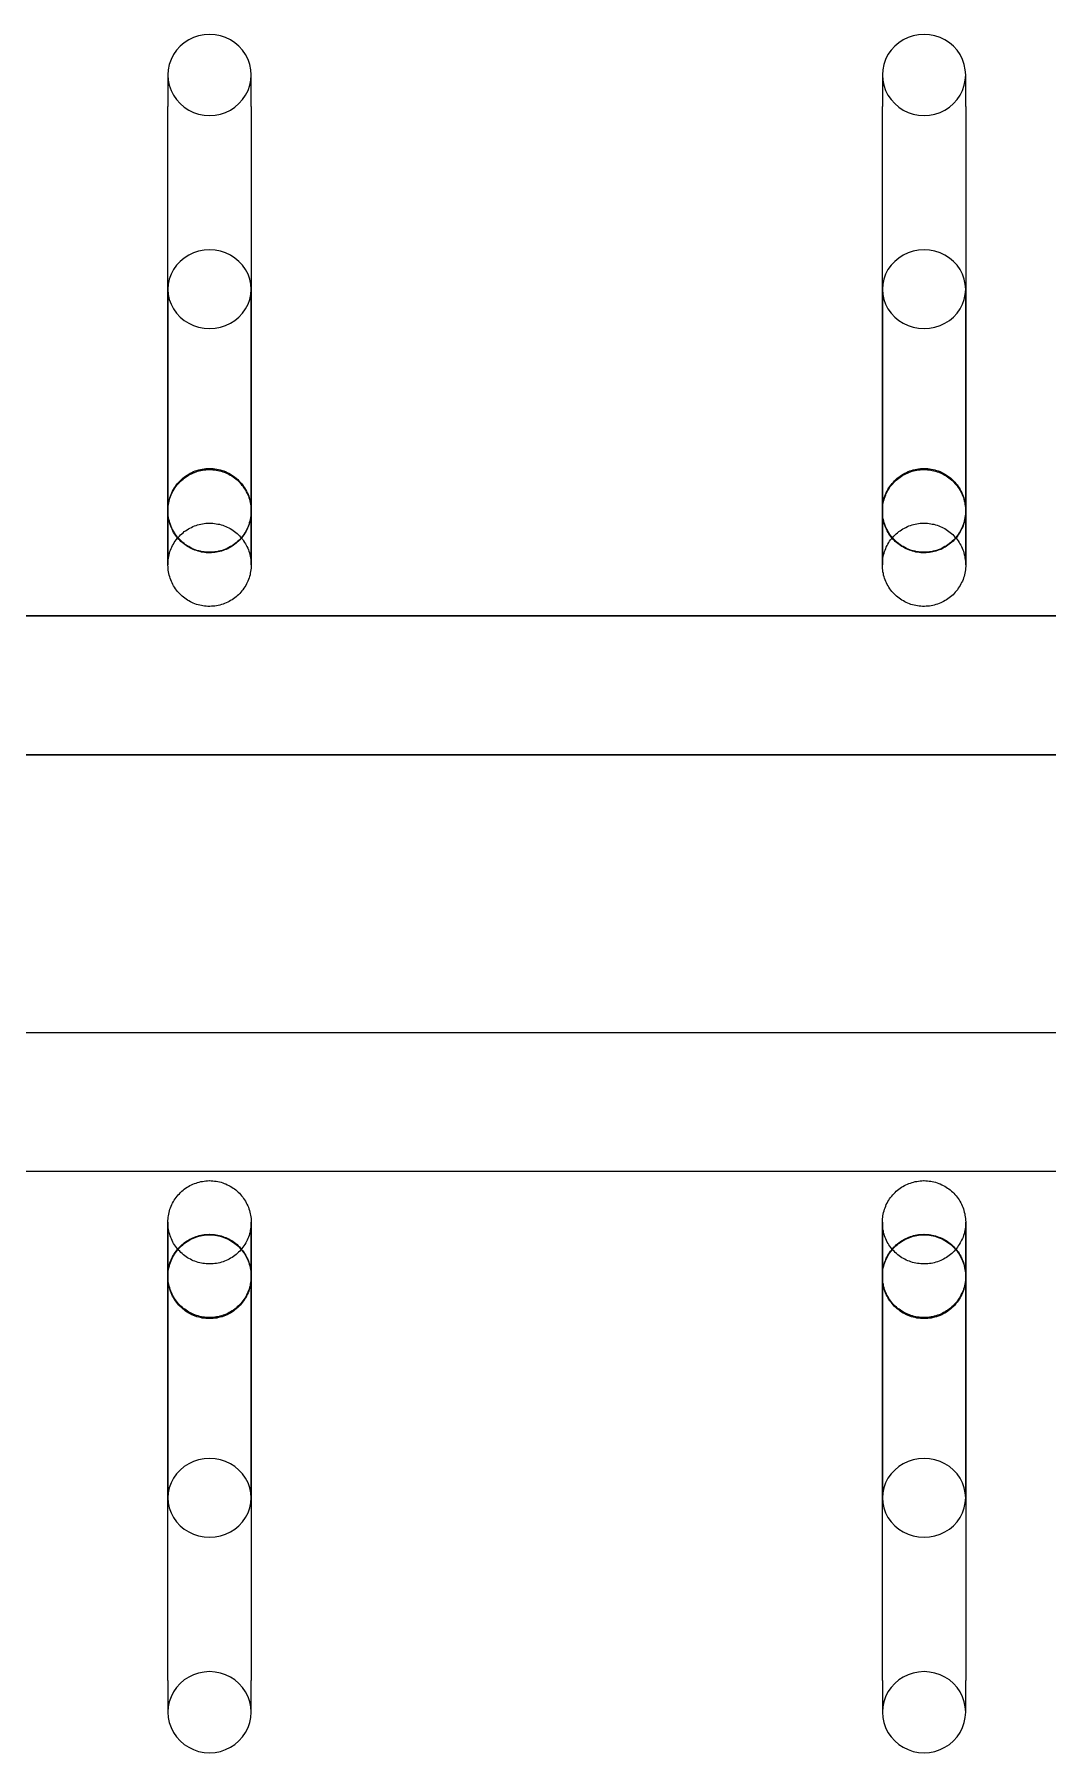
# Model space of a CAD drawing. Header units: millimetres. Extents: x -32954 to 151739, y -65671 to 56243.
# Drawn here: x -8199.8 to -8126.8, y -451.1 to -327.3 of the extents above; entities that cross this region are included whole.
import ezdxf

# ---------------------------------------------------------------- set-up
doc = ezdxf.new("R2010")
doc.units = ezdxf.units.MM
doc.layers.add('M-EQPM', color=7, linetype='Continuous', lineweight=9)

# ---------------------------------------------------------------- blocks, each defined once
blk = doc.blocks.new('М90_Вешалка гардеробная - М90_2_Вешалка гардеробная 38 крючков-8001155-О_ТХ_01')
at = {"layer": 'M-EQPM'}
for p, q in [((334.16, 59.49), (334.16, 57.21)), ((340.16, 57.21), (340.16, 59.49)), ((385.65, 59.49), (385.65, 57.21)), ((391.65, 57.21), (391.65, 59.49)), ((980, 20.52), (-980, 20.52)), ((-980, 20.52), (980, 20.52)), ((980, 20.52), (-980, 20.52)), ((-980, 20.52), (980, 20.52)), ((980, 10.52), (-980, 10.52)), ((-980, 10.52), (980, 10.52)), ((-980, -9.48), (980, -9.48)), ((-980, -9.48), (980, -9.48)), ((-980, -19.48), (980, -19.48)), ((-980, -19.48), (980, -19.48)), ((-980, -19.48), (980, -19.48)), ((-980, -19.48), (980, -19.48)), ((334.16, -56.17), (334.16, -58.45)), ((340.16, -58.45), (340.16, -56.17)), ((385.65, -56.17), (385.65, -58.45)), ((391.65, -58.45), (391.65, -56.17))]:
    blk.add_line(p, q, dxfattribs=at)
at = {"layer": 'M-EQPM', "flags": 128}
for points in [[(334.16, 28.06), (334.16, 28.08), (334.16, 28.11), (334.16, 28.17), (334.16, 28.25), (334.16, 28.36), (334.16, 28.49), (334.16, 28.64), (334.16, 28.81), (334.16, 29.01), (334.16, 29.23), (334.16, 29.47), (334.16, 29.73), (334.16, 30.02), (334.16, 30.32), (334.16, 30.64), (334.16, 30.99), (334.16, 31.35), (334.16, 31.73), (334.16, 32.13), (334.16, 32.54), (334.16, 32.97), (334.16, 33.42), (334.16, 33.88), (334.16, 34.36), (334.16, 34.85), (334.16, 35.35), (334.16, 35.87), (334.16, 36.4), (334.16, 36.93), (334.16, 37.48), (334.16, 38.03), (334.16, 38.6), (334.16, 39.17), (334.16, 39.74), (334.16, 40.32), (334.16, 40.9), (334.16, 41.49), (334.16, 42.08), (334.16, 42.67), (334.16, 43.26), (334.16, 43.85), (334.16, 44.44), (334.16, 45.02), (334.16, 45.61), (334.16, 46.18), (334.16, 46.76), (334.16, 47.32), (334.16, 47.88), (334.16, 48.43), (334.16, 48.97), (334.16, 49.51), (334.16, 50.03), (334.16, 50.54), (334.16, 51.04), (334.16, 51.52), (334.16, 51.99), (334.16, 52.45), (334.16, 52.89), (334.16, 53.31), (334.16, 53.72), (334.16, 54.11), (334.16, 54.48), (334.16, 54.83), (334.16, 55.17), (334.16, 55.48), (334.16, 55.78), (334.16, 56.05), (334.16, 56.3), (334.16, 56.53), (334.16, 56.74), (334.16, 56.93), (334.16, 57.09), (334.16, 57.21)], [(340.16, 57.21), (340.16, 57.06), (340.16, 56.89), (340.16, 56.7), (340.16, 56.49), (340.16, 56.25), (340.16, 56), (340.16, 55.72), (340.16, 55.42), (340.16, 55.1), (340.16, 54.76), (340.16, 54.41), (340.16, 54.03), (340.16, 53.64), (340.16, 53.23), (340.16, 52.8), (340.16, 52.36), (340.16, 51.9), (340.16, 51.42), (340.16, 50.94), (340.16, 50.44), (340.16, 49.92), (340.16, 49.4), (340.16, 48.87), (340.16, 48.32), (340.16, 47.77), (340.16, 47.21), (340.16, 46.64), (340.16, 46.07), (340.16, 45.49), (340.16, 44.91), (340.16, 44.32), (340.16, 43.73), (340.16, 43.14), (340.16, 42.55), (340.16, 41.96), (340.16, 41.37), (340.16, 40.79), (340.16, 40.2), (340.16, 39.62), (340.16, 39.05), (340.16, 38.48), (340.16, 37.92), (340.16, 37.37), (340.16, 36.82), (340.16, 36.29), (340.16, 35.76), (340.16, 35.25), (340.16, 34.75), (340.16, 34.26), (340.16, 33.79), (340.16, 33.33), (340.16, 32.89), (340.16, 32.46), (340.16, 32.04), (340.16, 31.65), (340.16, 31.27), (340.16, 30.91), (340.16, 30.58), (340.16, 30.26), (340.16, 29.96), (340.16, 29.68), (340.16, 29.42), (340.16, 29.18), (340.16, 28.97), (340.16, 28.78), (340.16, 28.61), (340.16, 28.46), (340.16, 28.33), (340.16, 28.23), (340.16, 28.16), (340.16, 28.1), (340.16, 28.07), (340.16, 28.06)], [(385.65, 28.06), (385.65, 28.08), (385.65, 28.11), (385.65, 28.17), (385.65, 28.25), (385.65, 28.36), (385.65, 28.49), (385.65, 28.64), (385.65, 28.81), (385.65, 29.01), (385.65, 29.23), (385.65, 29.47), (385.65, 29.73), (385.65, 30.02), (385.65, 30.32), (385.65, 30.64), (385.65, 30.99), (385.65, 31.35), (385.65, 31.73), (385.65, 32.13), (385.65, 32.54), (385.65, 32.97), (385.65, 33.42), (385.65, 33.88), (385.65, 34.36), (385.65, 34.85), (385.65, 35.35), (385.65, 35.87), (385.65, 36.4), (385.65, 36.93), (385.65, 37.48), (385.65, 38.03), (385.65, 38.6), (385.65, 39.17), (385.65, 39.74), (385.65, 40.32), (385.65, 40.9), (385.65, 41.49), (385.65, 42.08), (385.65, 42.67), (385.65, 43.26), (385.65, 43.85), (385.65, 44.44), (385.65, 45.02), (385.65, 45.61), (385.65, 46.18), (385.65, 46.76), (385.65, 47.32), (385.65, 47.88), (385.65, 48.43), (385.65, 48.97), (385.65, 49.51), (385.65, 50.03), (385.65, 50.54), (385.65, 51.04), (385.65, 51.52), (385.65, 51.99), (385.65, 52.45), (385.65, 52.89), (385.65, 53.31), (385.65, 53.72), (385.65, 54.11), (385.65, 54.48), (385.65, 54.83), (385.65, 55.17), (385.65, 55.48), (385.65, 55.78), (385.65, 56.05), (385.65, 56.3), (385.65, 56.53), (385.65, 56.74), (385.65, 56.93), (385.65, 57.09), (385.65, 57.21)], [(391.65, 57.21), (391.65, 57.06), (391.65, 56.89), (391.65, 56.7), (391.65, 56.49), (391.65, 56.25), (391.65, 56), (391.65, 55.72), (391.65, 55.42), (391.65, 55.1), (391.65, 54.76), (391.65, 54.41), (391.65, 54.03), (391.65, 53.64), (391.65, 53.23), (391.65, 52.8), (391.65, 52.36), (391.65, 51.9), (391.65, 51.42), (391.65, 50.94), (391.65, 50.44), (391.65, 49.92), (391.65, 49.4), (391.65, 48.87), (391.65, 48.32), (391.65, 47.77), (391.65, 47.21), (391.65, 46.64), (391.65, 46.07), (391.65, 45.49), (391.65, 44.91), (391.65, 44.32), (391.65, 43.73), (391.65, 43.14), (391.65, 42.55), (391.65, 41.96), (391.65, 41.37), (391.65, 40.79), (391.65, 40.2), (391.65, 39.62), (391.65, 39.05), (391.65, 38.48), (391.65, 37.92), (391.65, 37.37), (391.65, 36.82), (391.65, 36.29), (391.65, 35.76), (391.65, 35.25), (391.65, 34.75), (391.65, 34.26), (391.65, 33.79), (391.65, 33.33), (391.65, 32.89), (391.65, 32.46), (391.65, 32.04), (391.65, 31.65), (391.65, 31.27), (391.65, 30.91), (391.65, 30.58), (391.65, 30.26), (391.65, 29.96), (391.65, 29.68), (391.65, 29.42), (391.65, 29.18), (391.65, 28.97), (391.65, 28.78), (391.65, 28.61), (391.65, 28.46), (391.65, 28.33), (391.65, 28.23), (391.65, 28.16), (391.65, 28.1), (391.65, 28.07), (391.65, 28.06)], [(334.16, 44.05), (334.16, 39.66), (334.16, 35.81), (334.16, 32.51), (334.16, 29.75), (334.16, 27.54), (334.16, 25.89), (334.16, 24.79), (334.16, 24.26), (334.16, 24.2)], [(340.16, 24.2), (340.16, 24.48), (340.16, 25.32), (340.16, 26.72), (340.16, 28.68), (340.16, 31.19), (340.16, 34.25), (340.16, 37.86), (340.16, 42), (340.16, 44.05)], [(385.65, 44.05), (385.65, 39.66), (385.65, 35.81), (385.65, 32.51), (385.65, 29.75), (385.65, 27.54), (385.65, 25.89), (385.65, 24.79), (385.65, 24.26), (385.65, 24.2)], [(391.65, 24.2), (391.65, 24.48), (391.65, 25.32), (391.65, 26.72), (391.65, 28.68), (391.65, 31.19), (391.65, 34.25), (391.65, 37.86), (391.65, 42), (391.65, 44.05)], [(334.16, 28.06), (334.16, 28.18), (334.17, 28.3), (334.18, 28.42), (334.2, 28.54), (334.22, 28.66), (334.25, 28.78), (334.28, 28.89), (334.31, 29.01), (334.35, 29.12), (334.4, 29.23), (334.45, 29.34), (334.5, 29.45), (334.56, 29.55), (334.62, 29.66), (334.69, 29.76), (334.76, 29.86), (334.83, 29.95), (334.91, 30.04), (334.99, 30.13), (335.07, 30.22), (335.16, 30.3), (335.25, 30.38), (335.34, 30.45), (335.44, 30.52), (335.54, 30.59), (335.64, 30.65), (335.75, 30.71), (335.86, 30.76), (335.96, 30.81), (336.08, 30.86), (336.19, 30.9), (336.3, 30.94), (336.42, 30.97), (336.53, 31), (336.65, 31.02), (336.77, 31.04), (336.89, 31.05), (337.01, 31.06), (337.13, 31.06), (337.16, 31.06)], [(337.16, 31.06), (337.28, 31.06), (337.4, 31.05), (337.52, 31.04), (337.64, 31.03), (337.76, 31), (337.88, 30.98), (337.99, 30.95), (338.11, 30.91), (338.22, 30.87), (338.33, 30.83), (338.44, 30.78), (338.55, 30.72), (338.65, 30.67), (338.76, 30.61), (338.86, 30.54), (338.95, 30.47), (339.05, 30.4), (339.14, 30.32), (339.23, 30.24), (339.31, 30.15), (339.4, 30.07), (339.47, 29.97), (339.55, 29.88), (339.62, 29.78), (339.69, 29.68), (339.75, 29.58), (339.81, 29.48), (339.86, 29.37), (339.91, 29.26), (339.96, 29.15), (340, 29.04), (340.04, 28.92), (340.07, 28.81), (340.1, 28.69), (340.12, 28.57), (340.14, 28.45), (340.15, 28.34), (340.16, 28.22), (340.16, 28.1), (340.16, 28.06)], [(385.65, 28.06), (385.65, 28.18), (385.66, 28.3), (385.67, 28.42), (385.69, 28.54), (385.71, 28.66), (385.73, 28.78), (385.77, 28.89), (385.8, 29.01), (385.84, 29.12), (385.89, 29.23), (385.93, 29.34), (385.99, 29.45), (386.05, 29.55), (386.11, 29.66), (386.17, 29.76), (386.24, 29.86), (386.32, 29.95), (386.39, 30.04), (386.47, 30.13), (386.56, 30.22), (386.65, 30.3), (386.74, 30.38), (386.83, 30.45), (386.93, 30.52), (387.03, 30.59), (387.13, 30.65), (387.23, 30.71), (387.34, 30.76), (387.45, 30.81), (387.56, 30.86), (387.67, 30.9), (387.79, 30.94), (387.9, 30.97), (388.02, 31), (388.14, 31.02), (388.26, 31.04), (388.38, 31.05), (388.5, 31.06), (388.62, 31.06), (388.65, 31.06)], [(388.65, 31.06), (388.77, 31.06), (388.89, 31.05), (389.01, 31.04), (389.13, 31.03), (389.24, 31), (389.36, 30.98), (389.48, 30.95), (389.59, 30.91), (389.71, 30.87), (389.82, 30.83), (389.93, 30.78), (390.03, 30.72), (390.14, 30.67), (390.24, 30.61), (390.34, 30.54), (390.44, 30.47), (390.54, 30.4), (390.63, 30.32), (390.72, 30.24), (390.8, 30.15), (390.88, 30.07), (390.96, 29.97), (391.04, 29.88), (391.11, 29.78), (391.17, 29.68), (391.24, 29.58), (391.29, 29.48), (391.35, 29.37), (391.4, 29.26), (391.44, 29.15), (391.49, 29.04), (391.52, 28.92), (391.55, 28.81), (391.58, 28.69), (391.6, 28.57), (391.62, 28.45), (391.64, 28.34), (391.64, 28.22), (391.65, 28.1), (391.65, 28.06)], [(334.16, 28.12), (334.16, 28.08), (334.16, 28.06)], [(334.16, 24.2), (334.16, 24.48), (334.16, 25.32), (334.16, 26.72), (334.16, 28.12)], [(337.16, 25.06), (337.04, 25.07), (336.92, 25.07), (336.8, 25.09), (336.68, 25.1), (336.57, 25.12), (336.45, 25.15), (336.33, 25.18), (336.22, 25.22), (336.11, 25.26), (335.99, 25.3), (335.88, 25.35), (335.78, 25.4), (335.67, 25.46), (335.57, 25.52), (335.47, 25.59), (335.37, 25.66), (335.28, 25.73), (335.18, 25.81), (335.1, 25.89), (335.01, 25.97), (334.93, 26.06), (334.85, 26.15), (334.78, 26.25), (334.7, 26.34), (334.64, 26.44), (334.57, 26.54), (334.52, 26.65), (334.46, 26.76), (334.41, 26.87), (334.37, 26.98), (334.32, 27.09), (334.29, 27.2), (334.26, 27.32), (334.23, 27.44), (334.21, 27.55), (334.19, 27.67), (334.17, 27.79), (334.17, 27.91), (334.16, 28.03), (334.16, 28.06)], [(340.16, 28.06), (340.16, 27.94), (340.15, 27.82), (340.14, 27.7), (340.12, 27.59), (340.1, 27.47), (340.08, 27.35), (340.05, 27.23), (340.01, 27.12), (339.97, 27.01), (339.93, 26.9), (339.88, 26.79), (339.82, 26.68), (339.77, 26.57), (339.7, 26.47), (339.64, 26.37), (339.57, 26.27), (339.49, 26.18), (339.42, 26.09), (339.34, 26), (339.25, 25.91), (339.16, 25.83), (339.07, 25.75), (338.98, 25.68), (338.88, 25.61), (338.78, 25.54), (338.68, 25.48), (338.58, 25.42), (338.47, 25.36), (338.36, 25.31), (338.25, 25.27), (338.14, 25.23), (338.02, 25.19), (337.91, 25.16), (337.79, 25.13), (337.67, 25.11), (337.55, 25.09), (337.43, 25.08), (337.31, 25.07), (337.19, 25.06), (337.16, 25.06)], [(340.16, 28.06), (340.16, 28.08), (340.16, 28.11), (340.16, 28.12)], [(340.16, 28.12), (340.16, 26.31), (340.16, 25.05), (340.16, 24.36), (340.16, 24.2)], [(385.65, 28.12), (385.65, 28.08), (385.65, 28.06)], [(385.65, 24.2), (385.65, 24.48), (385.65, 25.32), (385.65, 26.72), (385.65, 28.12)], [(388.65, 25.06), (388.53, 25.07), (388.41, 25.07), (388.29, 25.09), (388.17, 25.1), (388.05, 25.12), (387.94, 25.15), (387.82, 25.18), (387.7, 25.22), (387.59, 25.26), (387.48, 25.3), (387.37, 25.35), (387.26, 25.4), (387.16, 25.46), (387.06, 25.52), (386.95, 25.59), (386.86, 25.66), (386.76, 25.73), (386.67, 25.81), (386.58, 25.89), (386.5, 25.97), (386.41, 26.06), (386.34, 26.15), (386.26, 26.25), (386.19, 26.34), (386.12, 26.44), (386.06, 26.54), (386, 26.65), (385.95, 26.76), (385.9, 26.87), (385.85, 26.98), (385.81, 27.09), (385.77, 27.2), (385.74, 27.32), (385.72, 27.44), (385.69, 27.55), (385.67, 27.67), (385.66, 27.79), (385.65, 27.91), (385.65, 28.03), (385.65, 28.06)], [(391.65, 28.06), (391.65, 27.94), (391.64, 27.82), (391.63, 27.7), (391.61, 27.59), (391.59, 27.47), (391.56, 27.35), (391.53, 27.23), (391.5, 27.12), (391.46, 27.01), (391.41, 26.9), (391.36, 26.79), (391.31, 26.68), (391.25, 26.57), (391.19, 26.47), (391.12, 26.37), (391.05, 26.27), (390.98, 26.18), (390.9, 26.09), (390.82, 26), (390.74, 25.91), (390.65, 25.83), (390.56, 25.75), (390.47, 25.68), (390.37, 25.61), (390.27, 25.54), (390.17, 25.48), (390.06, 25.42), (389.96, 25.36), (389.85, 25.31), (389.74, 25.27), (389.62, 25.23), (389.51, 25.19), (389.39, 25.16), (389.28, 25.13), (389.16, 25.11), (389.04, 25.09), (388.92, 25.08), (388.8, 25.07), (388.68, 25.06), (388.65, 25.06)], [(391.65, 28.06), (391.65, 28.08), (391.65, 28.11), (391.65, 28.12)], [(391.65, 28.12), (391.65, 26.31), (391.65, 25.05), (391.65, 24.36), (391.65, 24.2)], [(334.16, 24.2), (334.16, 24.32), (334.17, 24.44), (334.18, 24.56), (334.2, 24.68), (334.22, 24.8), (334.25, 24.92), (334.28, 25.03), (334.31, 25.15), (334.35, 25.26), (334.4, 25.37), (334.45, 25.48), (334.5, 25.59), (334.56, 25.69), (334.62, 25.8), (334.69, 25.9), (334.76, 25.99), (334.83, 26.09), (334.91, 26.18), (334.99, 26.27), (335.07, 26.35), (335.16, 26.44), (335.25, 26.51), (335.34, 26.59), (335.44, 26.66), (335.54, 26.73), (335.64, 26.79), (335.75, 26.85), (335.86, 26.9), (335.96, 26.95), (336.08, 27), (336.19, 27.04), (336.3, 27.08), (336.42, 27.11), (336.53, 27.14), (336.65, 27.16), (336.77, 27.18), (336.89, 27.19), (337.01, 27.2), (337.13, 27.2), (337.16, 27.2)], [(337.16, 27.2), (337.28, 27.2), (337.4, 27.19), (337.52, 27.18), (337.64, 27.16), (337.76, 27.14), (337.88, 27.12), (337.99, 27.09), (338.11, 27.05), (338.22, 27.01), (338.33, 26.97), (338.44, 26.92), (338.55, 26.86), (338.65, 26.81), (338.76, 26.74), (338.86, 26.68), (338.95, 26.61), (339.05, 26.54), (339.14, 26.46), (339.23, 26.38), (339.31, 26.29), (339.4, 26.2), (339.47, 26.11), (339.55, 26.02), (339.62, 25.92), (339.69, 25.82), (339.75, 25.72), (339.81, 25.62), (339.86, 25.51), (339.91, 25.4), (339.96, 25.29), (340, 25.18), (340.04, 25.06), (340.07, 24.95), (340.1, 24.83), (340.12, 24.71), (340.14, 24.59), (340.15, 24.47), (340.16, 24.35), (340.16, 24.23), (340.16, 24.2)], [(385.65, 24.2), (385.65, 24.32), (385.66, 24.44), (385.67, 24.56), (385.69, 24.68), (385.71, 24.8), (385.73, 24.92), (385.77, 25.03), (385.8, 25.15), (385.84, 25.26), (385.89, 25.37), (385.93, 25.48), (385.99, 25.59), (386.05, 25.69), (386.11, 25.8), (386.17, 25.9), (386.24, 25.99), (386.32, 26.09), (386.39, 26.18), (386.47, 26.27), (386.56, 26.35), (386.65, 26.44), (386.74, 26.51), (386.83, 26.59), (386.93, 26.66), (387.03, 26.73), (387.13, 26.79), (387.23, 26.85), (387.34, 26.9), (387.45, 26.95), (387.56, 27), (387.67, 27.04), (387.79, 27.08), (387.9, 27.11), (388.02, 27.14), (388.14, 27.16), (388.26, 27.18), (388.38, 27.19), (388.5, 27.2), (388.62, 27.2), (388.65, 27.2)], [(388.65, 27.2), (388.77, 27.2), (388.89, 27.19), (389.01, 27.18), (389.13, 27.16), (389.24, 27.14), (389.36, 27.12), (389.48, 27.09), (389.59, 27.05), (389.71, 27.01), (389.82, 26.97), (389.93, 26.92), (390.03, 26.86), (390.14, 26.81), (390.24, 26.74), (390.34, 26.68), (390.44, 26.61), (390.54, 26.54), (390.63, 26.46), (390.72, 26.38), (390.8, 26.29), (390.88, 26.2), (390.96, 26.11), (391.04, 26.02), (391.11, 25.92), (391.17, 25.82), (391.24, 25.72), (391.29, 25.62), (391.35, 25.51), (391.4, 25.4), (391.44, 25.29), (391.49, 25.18), (391.52, 25.06), (391.55, 24.95), (391.58, 24.83), (391.6, 24.71), (391.62, 24.59), (391.64, 24.47), (391.64, 24.35), (391.65, 24.23), (391.65, 24.2)], [(337.16, 21.2), (337.04, 21.2), (336.92, 21.21), (336.8, 21.22), (336.68, 21.24), (336.57, 21.26), (336.45, 21.29), (336.33, 21.32), (336.22, 21.35), (336.11, 21.39), (335.99, 21.44), (335.88, 21.49), (335.78, 21.54), (335.67, 21.6), (335.57, 21.66), (335.47, 21.73), (335.37, 21.8), (335.28, 21.87), (335.18, 21.95), (335.1, 22.03), (335.01, 22.11), (334.93, 22.2), (334.85, 22.29), (334.78, 22.38), (334.7, 22.48), (334.64, 22.58), (334.57, 22.68), (334.52, 22.79), (334.46, 22.9), (334.41, 23), (334.37, 23.12), (334.32, 23.23), (334.29, 23.34), (334.26, 23.46), (334.23, 23.57), (334.21, 23.69), (334.19, 23.81), (334.17, 23.93), (334.17, 24.05), (334.16, 24.17), (334.16, 24.2)], [(340.16, 24.2), (340.16, 24.08), (340.15, 23.96), (340.14, 23.84), (340.12, 23.72), (340.1, 23.61), (340.08, 23.49), (340.05, 23.37), (340.01, 23.26), (339.97, 23.15), (339.93, 23.03), (339.88, 22.92), (339.82, 22.82), (339.77, 22.71), (339.7, 22.61), (339.64, 22.51), (339.57, 22.41), (339.49, 22.32), (339.42, 22.22), (339.34, 22.14), (339.25, 22.05), (339.16, 21.97), (339.07, 21.89), (338.98, 21.82), (338.88, 21.74), (338.78, 21.68), (338.68, 21.62), (338.58, 21.56), (338.47, 21.5), (338.36, 21.45), (338.25, 21.41), (338.14, 21.36), (338.02, 21.33), (337.91, 21.3), (337.79, 21.27), (337.67, 21.25), (337.55, 21.23), (337.43, 21.21), (337.31, 21.21), (337.19, 21.2), (337.16, 21.2)], [(388.65, 21.2), (388.53, 21.2), (388.41, 21.21), (388.29, 21.22), (388.17, 21.24), (388.05, 21.26), (387.94, 21.29), (387.82, 21.32), (387.7, 21.35), (387.59, 21.39), (387.48, 21.44), (387.37, 21.49), (387.26, 21.54), (387.16, 21.6), (387.06, 21.66), (386.95, 21.73), (386.86, 21.8), (386.76, 21.87), (386.67, 21.95), (386.58, 22.03), (386.5, 22.11), (386.41, 22.2), (386.34, 22.29), (386.26, 22.38), (386.19, 22.48), (386.12, 22.58), (386.06, 22.68), (386, 22.79), (385.95, 22.9), (385.9, 23), (385.85, 23.12), (385.81, 23.23), (385.77, 23.34), (385.74, 23.46), (385.72, 23.57), (385.69, 23.69), (385.67, 23.81), (385.66, 23.93), (385.65, 24.05), (385.65, 24.17), (385.65, 24.2)], [(391.65, 24.2), (391.65, 24.08), (391.64, 23.96), (391.63, 23.84), (391.61, 23.72), (391.59, 23.61), (391.56, 23.49), (391.53, 23.37), (391.5, 23.26), (391.46, 23.15), (391.41, 23.03), (391.36, 22.92), (391.31, 22.82), (391.25, 22.71), (391.19, 22.61), (391.12, 22.51), (391.05, 22.41), (390.98, 22.32), (390.9, 22.22), (390.82, 22.14), (390.74, 22.05), (390.65, 21.97), (390.56, 21.89), (390.47, 21.82), (390.37, 21.74), (390.27, 21.68), (390.17, 21.62), (390.06, 21.56), (389.96, 21.5), (389.85, 21.45), (389.74, 21.41), (389.62, 21.36), (389.51, 21.33), (389.39, 21.3), (389.28, 21.27), (389.16, 21.25), (389.04, 21.23), (388.92, 21.21), (388.8, 21.21), (388.68, 21.2), (388.65, 21.2)], [(334.16, -23.16), (334.16, -23.04), (334.17, -22.92), (334.18, -22.8), (334.2, -22.69), (334.22, -22.57), (334.25, -22.45), (334.28, -22.33), (334.31, -22.22), (334.35, -22.11), (334.4, -22), (334.45, -21.89), (334.5, -21.78), (334.56, -21.67), (334.62, -21.57), (334.69, -21.47), (334.76, -21.37), (334.83, -21.28), (334.91, -21.19), (334.99, -21.1), (335.07, -21.01), (335.16, -20.93), (335.25, -20.85), (335.34, -20.78), (335.44, -20.71), (335.54, -20.64), (335.64, -20.58), (335.75, -20.52), (335.86, -20.46), (335.96, -20.41), (336.08, -20.37), (336.19, -20.33), (336.3, -20.29), (336.42, -20.26), (336.53, -20.23), (336.65, -20.21), (336.77, -20.19), (336.89, -20.18), (337.01, -20.17), (337.13, -20.16), (337.16, -20.16)], [(337.16, -20.16), (337.28, -20.17), (337.4, -20.17), (337.52, -20.19), (337.64, -20.2), (337.76, -20.22), (337.88, -20.25), (337.99, -20.28), (338.11, -20.32), (338.22, -20.36), (338.33, -20.4), (338.44, -20.45), (338.55, -20.5), (338.65, -20.56), (338.76, -20.62), (338.86, -20.69), (338.95, -20.76), (339.05, -20.83), (339.14, -20.91), (339.23, -20.99), (339.31, -21.07), (339.4, -21.16), (339.47, -21.25), (339.55, -21.35), (339.62, -21.44), (339.69, -21.54), (339.75, -21.65), (339.81, -21.75), (339.86, -21.86), (339.91, -21.97), (339.96, -22.08), (340, -22.19), (340.04, -22.3), (340.07, -22.42), (340.1, -22.54), (340.12, -22.65), (340.14, -22.77), (340.15, -22.89), (340.16, -23.01), (340.16, -23.13), (340.16, -23.16)], [(385.65, -23.16), (385.65, -23.04), (385.66, -22.92), (385.67, -22.8), (385.69, -22.69), (385.71, -22.57), (385.73, -22.45), (385.77, -22.33), (385.8, -22.22), (385.84, -22.11), (385.89, -22), (385.93, -21.89), (385.99, -21.78), (386.05, -21.67), (386.11, -21.57), (386.17, -21.47), (386.24, -21.37), (386.32, -21.28), (386.39, -21.19), (386.47, -21.1), (386.56, -21.01), (386.65, -20.93), (386.74, -20.85), (386.83, -20.78), (386.93, -20.71), (387.03, -20.64), (387.13, -20.58), (387.23, -20.52), (387.34, -20.46), (387.45, -20.41), (387.56, -20.37), (387.67, -20.33), (387.79, -20.29), (387.9, -20.26), (388.02, -20.23), (388.14, -20.21), (388.26, -20.19), (388.38, -20.18), (388.5, -20.17), (388.62, -20.16), (388.65, -20.16)], [(388.65, -20.16), (388.77, -20.17), (388.89, -20.17), (389.01, -20.19), (389.13, -20.2), (389.24, -20.22), (389.36, -20.25), (389.48, -20.28), (389.59, -20.32), (389.71, -20.36), (389.82, -20.4), (389.93, -20.45), (390.03, -20.5), (390.14, -20.56), (390.24, -20.62), (390.34, -20.69), (390.44, -20.76), (390.54, -20.83), (390.63, -20.91), (390.72, -20.99), (390.8, -21.07), (390.88, -21.16), (390.96, -21.25), (391.04, -21.35), (391.11, -21.44), (391.17, -21.54), (391.24, -21.65), (391.29, -21.75), (391.35, -21.86), (391.4, -21.97), (391.44, -22.08), (391.49, -22.19), (391.52, -22.3), (391.55, -22.42), (391.58, -22.54), (391.6, -22.65), (391.62, -22.77), (391.64, -22.89), (391.64, -23.01), (391.65, -23.13), (391.65, -23.16)], [(337.16, -26.16), (337.04, -26.16), (336.92, -26.15), (336.8, -26.14), (336.68, -26.13), (336.57, -26.1), (336.45, -26.08), (336.33, -26.05), (336.22, -26.01), (336.11, -25.97), (335.99, -25.93), (335.88, -25.88), (335.78, -25.82), (335.67, -25.77), (335.57, -25.71), (335.47, -25.64), (335.37, -25.57), (335.28, -25.5), (335.18, -25.42), (335.1, -25.34), (335.01, -25.25), (334.93, -25.17), (334.85, -25.08), (334.78, -24.98), (334.7, -24.88), (334.64, -24.78), (334.57, -24.68), (334.52, -24.58), (334.46, -24.47), (334.41, -24.36), (334.37, -24.25), (334.32, -24.14), (334.29, -24.02), (334.26, -23.91), (334.23, -23.79), (334.21, -23.67), (334.19, -23.56), (334.17, -23.44), (334.17, -23.32), (334.16, -23.2), (334.16, -23.16)], [(334.16, -27.08), (334.16, -25.27), (334.16, -24.01), (334.16, -23.32), (334.16, -23.16)], [(334.16, -23.16), (334.16, -23.44), (334.16, -24.29), (334.16, -25.69), (334.16, -27.64), (334.16, -30.15), (334.16, -33.21), (334.16, -36.82), (334.16, -40.96), (334.16, -43.01)], [(340.16, -23.16), (340.16, -23.28), (340.15, -23.4), (340.14, -23.52), (340.12, -23.64), (340.1, -23.76), (340.08, -23.88), (340.05, -23.99), (340.01, -24.11), (339.97, -24.22), (339.93, -24.33), (339.88, -24.44), (339.82, -24.55), (339.77, -24.65), (339.7, -24.76), (339.64, -24.86), (339.57, -24.96), (339.49, -25.05), (339.42, -25.14), (339.34, -25.23), (339.25, -25.32), (339.16, -25.4), (339.07, -25.48), (338.98, -25.55), (338.88, -25.62), (338.78, -25.69), (338.68, -25.75), (338.58, -25.81), (338.47, -25.86), (338.36, -25.91), (338.25, -25.96), (338.14, -26), (338.02, -26.04), (337.91, -26.07), (337.79, -26.1), (337.67, -26.12), (337.55, -26.14), (337.43, -26.15), (337.31, -26.16), (337.19, -26.16), (337.16, -26.16)], [(340.16, -43.01), (340.16, -38.62), (340.16, -34.77), (340.16, -31.47), (340.16, -28.71), (340.16, -26.5), (340.16, -24.85), (340.16, -23.75), (340.16, -23.22), (340.16, -23.16)], [(340.16, -23.16), (340.16, -23.44), (340.16, -24.29), (340.16, -25.69), (340.16, -27.08)], [(388.65, -26.16), (388.53, -26.16), (388.41, -26.15), (388.29, -26.14), (388.17, -26.13), (388.05, -26.1), (387.94, -26.08), (387.82, -26.05), (387.7, -26.01), (387.59, -25.97), (387.48, -25.93), (387.37, -25.88), (387.26, -25.82), (387.16, -25.77), (387.06, -25.71), (386.95, -25.64), (386.86, -25.57), (386.76, -25.5), (386.67, -25.42), (386.58, -25.34), (386.5, -25.25), (386.41, -25.17), (386.34, -25.08), (386.26, -24.98), (386.19, -24.88), (386.12, -24.78), (386.06, -24.68), (386, -24.58), (385.95, -24.47), (385.9, -24.36), (385.85, -24.25), (385.81, -24.14), (385.77, -24.02), (385.74, -23.91), (385.72, -23.79), (385.69, -23.67), (385.67, -23.56), (385.66, -23.44), (385.65, -23.32), (385.65, -23.2), (385.65, -23.16)], [(385.65, -27.08), (385.65, -25.27), (385.65, -24.01), (385.65, -23.32), (385.65, -23.16)], [(385.65, -23.16), (385.65, -23.44), (385.65, -24.29), (385.65, -25.69), (385.65, -27.64), (385.65, -30.15), (385.65, -33.21), (385.65, -36.82), (385.65, -40.96), (385.65, -43.01)], [(391.65, -23.16), (391.65, -23.28), (391.64, -23.4), (391.63, -23.52), (391.61, -23.64), (391.59, -23.76), (391.56, -23.88), (391.53, -23.99), (391.5, -24.11), (391.46, -24.22), (391.41, -24.33), (391.36, -24.44), (391.31, -24.55), (391.25, -24.65), (391.19, -24.76), (391.12, -24.86), (391.05, -24.96), (390.98, -25.05), (390.9, -25.14), (390.82, -25.23), (390.74, -25.32), (390.65, -25.4), (390.56, -25.48), (390.47, -25.55), (390.37, -25.62), (390.27, -25.69), (390.17, -25.75), (390.06, -25.81), (389.96, -25.86), (389.85, -25.91), (389.74, -25.96), (389.62, -26), (389.51, -26.04), (389.39, -26.07), (389.28, -26.1), (389.16, -26.12), (389.04, -26.14), (388.92, -26.15), (388.8, -26.16), (388.68, -26.16), (388.65, -26.16)], [(391.65, -43.01), (391.65, -38.62), (391.65, -34.77), (391.65, -31.47), (391.65, -28.71), (391.65, -26.5), (391.65, -24.85), (391.65, -23.75), (391.65, -23.22), (391.65, -23.16)], [(391.65, -23.16), (391.65, -23.44), (391.65, -24.29), (391.65, -25.69), (391.65, -27.08)], [(334.16, -27.02), (334.16, -26.9), (334.17, -26.79), (334.18, -26.67), (334.2, -26.55), (334.22, -26.43), (334.25, -26.31), (334.28, -26.2), (334.31, -26.08), (334.35, -25.97), (334.4, -25.86), (334.45, -25.75), (334.5, -25.64), (334.56, -25.53), (334.62, -25.43), (334.69, -25.33), (334.76, -25.23), (334.83, -25.14), (334.91, -25.05), (334.99, -24.96), (335.07, -24.87), (335.16, -24.79), (335.25, -24.71), (335.34, -24.64), (335.44, -24.57), (335.54, -24.5), (335.64, -24.44), (335.75, -24.38), (335.86, -24.32), (335.96, -24.27), (336.08, -24.23), (336.19, -24.19), (336.3, -24.15), (336.42, -24.12), (336.53, -24.09), (336.65, -24.07), (336.77, -24.05), (336.89, -24.04), (337.01, -24.03), (337.13, -24.03), (337.16, -24.02)], [(337.16, -24.02), (337.28, -24.03), (337.4, -24.03), (337.52, -24.05), (337.64, -24.06), (337.76, -24.08), (337.88, -24.11), (337.99, -24.14), (338.11, -24.18), (338.22, -24.22), (338.33, -24.26), (338.44, -24.31), (338.55, -24.36), (338.65, -24.42), (338.76, -24.48), (338.86, -24.55), (338.95, -24.62), (339.05, -24.69), (339.14, -24.77), (339.23, -24.85), (339.31, -24.93), (339.4, -25.02), (339.47, -25.11), (339.55, -25.21), (339.62, -25.3), (339.69, -25.4), (339.75, -25.51), (339.81, -25.61), (339.86, -25.72), (339.91, -25.83), (339.96, -25.94), (340, -26.05), (340.04, -26.16), (340.07, -26.28), (340.1, -26.4), (340.12, -26.52), (340.14, -26.63), (340.15, -26.75), (340.16, -26.87), (340.16, -26.99), (340.16, -27.02)], [(385.65, -27.02), (385.65, -26.9), (385.66, -26.79), (385.67, -26.67), (385.69, -26.55), (385.71, -26.43), (385.73, -26.31), (385.77, -26.2), (385.8, -26.08), (385.84, -25.97), (385.89, -25.86), (385.93, -25.75), (385.99, -25.64), (386.05, -25.53), (386.11, -25.43), (386.17, -25.33), (386.24, -25.23), (386.32, -25.14), (386.39, -25.05), (386.47, -24.96), (386.56, -24.87), (386.65, -24.79), (386.74, -24.71), (386.83, -24.64), (386.93, -24.57), (387.03, -24.5), (387.13, -24.44), (387.23, -24.38), (387.34, -24.32), (387.45, -24.27), (387.56, -24.23), (387.67, -24.19), (387.79, -24.15), (387.9, -24.12), (388.02, -24.09), (388.14, -24.07), (388.26, -24.05), (388.38, -24.04), (388.5, -24.03), (388.62, -24.03), (388.65, -24.02)], [(388.65, -24.02), (388.77, -24.03), (388.89, -24.03), (389.01, -24.05), (389.13, -24.06), (389.24, -24.08), (389.36, -24.11), (389.48, -24.14), (389.59, -24.18), (389.71, -24.22), (389.82, -24.26), (389.93, -24.31), (390.03, -24.36), (390.14, -24.42), (390.24, -24.48), (390.34, -24.55), (390.44, -24.62), (390.54, -24.69), (390.63, -24.77), (390.72, -24.85), (390.8, -24.93), (390.88, -25.02), (390.96, -25.11), (391.04, -25.21), (391.11, -25.3), (391.17, -25.4), (391.24, -25.51), (391.29, -25.61), (391.35, -25.72), (391.4, -25.83), (391.44, -25.94), (391.49, -26.05), (391.52, -26.16), (391.55, -26.28), (391.58, -26.4), (391.6, -26.52), (391.62, -26.63), (391.64, -26.75), (391.64, -26.87), (391.65, -26.99), (391.65, -27.02)], [(337.16, -30.02), (337.04, -30.02), (336.92, -30.02), (336.8, -30), (336.68, -29.99), (336.57, -29.97), (336.45, -29.94), (336.33, -29.91), (336.22, -29.87), (336.11, -29.83), (335.99, -29.79), (335.88, -29.74), (335.78, -29.69), (335.67, -29.63), (335.57, -29.57), (335.47, -29.5), (335.37, -29.43), (335.28, -29.36), (335.18, -29.28), (335.1, -29.2), (335.01, -29.12), (334.93, -29.03), (334.85, -28.94), (334.78, -28.84), (334.7, -28.75), (334.64, -28.65), (334.57, -28.54), (334.52, -28.44), (334.46, -28.33), (334.41, -28.22), (334.37, -28.11), (334.32, -28), (334.29, -27.89), (334.26, -27.77), (334.23, -27.65), (334.21, -27.53), (334.19, -27.42), (334.17, -27.3), (334.17, -27.18), (334.16, -27.06), (334.16, -27.02)], [(334.16, -56.17), (334.16, -56.02), (334.16, -55.86), (334.16, -55.66), (334.16, -55.45), (334.16, -55.22), (334.16, -54.96), (334.16, -54.68), (334.16, -54.38), (334.16, -54.06), (334.16, -53.73), (334.16, -53.37), (334.16, -52.99), (334.16, -52.6), (334.16, -52.19), (334.16, -51.76), (334.16, -51.32), (334.16, -50.86), (334.16, -50.38), (334.16, -49.9), (334.16, -49.4), (334.16, -48.88), (334.16, -48.36), (334.16, -47.83), (334.16, -47.28), (334.16, -46.73), (334.16, -46.17), (334.16, -45.6), (334.16, -45.03), (334.16, -44.45), (334.16, -43.87), (334.16, -43.28), (334.16, -42.69), (334.16, -42.1), (334.16, -41.51), (334.16, -40.92), (334.16, -40.33), (334.16, -39.75), (334.16, -39.16), (334.16, -38.58), (334.16, -38.01), (334.16, -37.44), (334.16, -36.88), (334.16, -36.33), (334.16, -35.79), (334.16, -35.25), (334.16, -34.73), (334.16, -34.21), (334.16, -33.71), (334.16, -33.22), (334.16, -32.75), (334.16, -32.29), (334.16, -31.85), (334.16, -31.42), (334.16, -31.01), (334.16, -30.61), (334.16, -30.23), (334.16, -29.88), (334.16, -29.54), (334.16, -29.22), (334.16, -28.92), (334.16, -28.64), (334.16, -28.38), (334.16, -28.14), (334.16, -27.93), (334.16, -27.74), (334.16, -27.57), (334.16, -27.42), (334.16, -27.3), (334.16, -27.19), (334.16, -27.12), (334.16, -27.06), (334.16, -27.03), (334.16, -27.02)], [(334.16, -27.02), (334.16, -27.04), (334.16, -27.07), (334.16, -27.08)], [(340.16, -27.02), (340.16, -27.14), (340.15, -27.26), (340.14, -27.38), (340.12, -27.5), (340.1, -27.62), (340.08, -27.74), (340.05, -27.85), (340.01, -27.97), (339.97, -28.08), (339.93, -28.19), (339.88, -28.3), (339.82, -28.41), (339.77, -28.52), (339.7, -28.62), (339.64, -28.72), (339.57, -28.82), (339.49, -28.91), (339.42, -29), (339.34, -29.09), (339.25, -29.18), (339.16, -29.26), (339.07, -29.34), (338.98, -29.41), (338.88, -29.48), (338.78, -29.55), (338.68, -29.61), (338.58, -29.67), (338.47, -29.73), (338.36, -29.78), (338.25, -29.82), (338.14, -29.86), (338.02, -29.9), (337.91, -29.93), (337.79, -29.96), (337.67, -29.98), (337.55, -30), (337.43, -30.01), (337.31, -30.02), (337.19, -30.02), (337.16, -30.02)], [(340.16, -27.02), (340.16, -27.04), (340.16, -27.07), (340.16, -27.13), (340.16, -27.21), (340.16, -27.32), (340.16, -27.45), (340.16, -27.6), (340.16, -27.77), (340.16, -27.97), (340.16, -28.19), (340.16, -28.43), (340.16, -28.69), (340.16, -28.98), (340.16, -29.28), (340.16, -29.6), (340.16, -29.95), (340.16, -30.31), (340.16, -30.69), (340.16, -31.09), (340.16, -31.5), (340.16, -31.94), (340.16, -32.38), (340.16, -32.85), (340.16, -33.32), (340.16, -33.81), (340.16, -34.32), (340.16, -34.83), (340.16, -35.36), (340.16, -35.89), (340.16, -36.44), (340.16, -37), (340.16, -37.56), (340.16, -38.13), (340.16, -38.7), (340.16, -39.28), (340.16, -39.87), (340.16, -40.45), (340.16, -41.04), (340.16, -41.63), (340.16, -42.22), (340.16, -42.81), (340.16, -43.4), (340.16, -43.99), (340.16, -44.57), (340.16, -45.15), (340.16, -45.72), (340.16, -46.28), (340.16, -46.84), (340.16, -47.39), (340.16, -47.94), (340.16, -48.47), (340.16, -48.99), (340.16, -49.5), (340.16, -50), (340.16, -50.48), (340.16, -50.95), (340.16, -51.41), (340.16, -51.85), (340.16, -52.27), (340.16, -52.68), (340.16, -53.07), (340.16, -53.44), (340.16, -53.8), (340.16, -54.13), (340.16, -54.44), (340.16, -54.74), (340.16, -55.01), (340.16, -55.26), (340.16, -55.5), (340.16, -55.7), (340.16, -55.89), (340.16, -56.06), (340.16, -56.17)], [(340.16, -27.08), (340.16, -27.04), (340.16, -27.03)], [(388.65, -30.02), (388.53, -30.02), (388.41, -30.02), (388.29, -30), (388.17, -29.99), (388.05, -29.97), (387.94, -29.94), (387.82, -29.91), (387.7, -29.87), (387.59, -29.83), (387.48, -29.79), (387.37, -29.74), (387.26, -29.69), (387.16, -29.63), (387.06, -29.57), (386.95, -29.5), (386.86, -29.43), (386.76, -29.36), (386.67, -29.28), (386.58, -29.2), (386.5, -29.12), (386.41, -29.03), (386.34, -28.94), (386.26, -28.84), (386.19, -28.75), (386.12, -28.65), (386.06, -28.54), (386, -28.44), (385.95, -28.33), (385.9, -28.22), (385.85, -28.11), (385.81, -28), (385.77, -27.89), (385.74, -27.77), (385.72, -27.65), (385.69, -27.53), (385.67, -27.42), (385.66, -27.3), (385.65, -27.18), (385.65, -27.06), (385.65, -27.02)], [(385.65, -56.17), (385.65, -56.02), (385.65, -55.86), (385.65, -55.66), (385.65, -55.45), (385.65, -55.22), (385.65, -54.96), (385.65, -54.68), (385.65, -54.38), (385.65, -54.06), (385.65, -53.73), (385.65, -53.37), (385.65, -52.99), (385.65, -52.6), (385.65, -52.19), (385.65, -51.76), (385.65, -51.32), (385.65, -50.86), (385.65, -50.38), (385.65, -49.9), (385.65, -49.4), (385.65, -48.88), (385.65, -48.36), (385.65, -47.83), (385.65, -47.28), (385.65, -46.73), (385.65, -46.17), (385.65, -45.6), (385.65, -45.03), (385.65, -44.45), (385.65, -43.87), (385.65, -43.28), (385.65, -42.69), (385.65, -42.1), (385.65, -41.51), (385.65, -40.92), (385.65, -40.33), (385.65, -39.75), (385.65, -39.16), (385.65, -38.58), (385.65, -38.01), (385.65, -37.44), (385.65, -36.88), (385.65, -36.33), (385.65, -35.79), (385.65, -35.25), (385.65, -34.73), (385.65, -34.21), (385.65, -33.71), (385.65, -33.22), (385.65, -32.75), (385.65, -32.29), (385.65, -31.85), (385.65, -31.42), (385.65, -31.01), (385.65, -30.61), (385.65, -30.23), (385.65, -29.88), (385.65, -29.54), (385.65, -29.22), (385.65, -28.92), (385.65, -28.64), (385.65, -28.38), (385.65, -28.14), (385.65, -27.93), (385.65, -27.74), (385.65, -27.57), (385.65, -27.42), (385.65, -27.3), (385.65, -27.19), (385.65, -27.12), (385.65, -27.06), (385.65, -27.03), (385.65, -27.02)], [(385.65, -27.02), (385.65, -27.04), (385.65, -27.07), (385.65, -27.08)], [(391.65, -27.02), (391.65, -27.14), (391.64, -27.26), (391.63, -27.38), (391.61, -27.5), (391.59, -27.62), (391.56, -27.74), (391.53, -27.85), (391.5, -27.97), (391.46, -28.08), (391.41, -28.19), (391.36, -28.3), (391.31, -28.41), (391.25, -28.52), (391.19, -28.62), (391.12, -28.72), (391.05, -28.82), (390.98, -28.91), (390.9, -29), (390.82, -29.09), (390.74, -29.18), (390.65, -29.26), (390.56, -29.34), (390.47, -29.41), (390.37, -29.48), (390.27, -29.55), (390.17, -29.61), (390.06, -29.67), (389.96, -29.73), (389.85, -29.78), (389.74, -29.82), (389.62, -29.86), (389.51, -29.9), (389.39, -29.93), (389.28, -29.96), (389.16, -29.98), (389.04, -30), (388.92, -30.01), (388.8, -30.02), (388.68, -30.02), (388.65, -30.02)], [(391.65, -27.02), (391.65, -27.04), (391.65, -27.07), (391.65, -27.13), (391.65, -27.21), (391.65, -27.32), (391.65, -27.45), (391.65, -27.6), (391.65, -27.77), (391.65, -27.97), (391.65, -28.19), (391.65, -28.43), (391.65, -28.69), (391.65, -28.98), (391.65, -29.28), (391.65, -29.6), (391.65, -29.95), (391.65, -30.31), (391.65, -30.69), (391.65, -31.09), (391.65, -31.5), (391.65, -31.94), (391.65, -32.38), (391.65, -32.85), (391.65, -33.32), (391.65, -33.81), (391.65, -34.32), (391.65, -34.83), (391.65, -35.36), (391.65, -35.89), (391.65, -36.44), (391.65, -37), (391.65, -37.56), (391.65, -38.13), (391.65, -38.7), (391.65, -39.28), (391.65, -39.87), (391.65, -40.45), (391.65, -41.04), (391.65, -41.63), (391.65, -42.22), (391.65, -42.81), (391.65, -43.4), (391.65, -43.99), (391.65, -44.57), (391.65, -45.15), (391.65, -45.72), (391.65, -46.28), (391.65, -46.84), (391.65, -47.39), (391.65, -47.94), (391.65, -48.47), (391.65, -48.99), (391.65, -49.5), (391.65, -50), (391.65, -50.48), (391.65, -50.95), (391.65, -51.41), (391.65, -51.85), (391.65, -52.27), (391.65, -52.68), (391.65, -53.07), (391.65, -53.44), (391.65, -53.8), (391.65, -54.13), (391.65, -54.44), (391.65, -54.74), (391.65, -55.01), (391.65, -55.26), (391.65, -55.5), (391.65, -55.7), (391.65, -55.89), (391.65, -56.06), (391.65, -56.17)], [(391.65, -27.08), (391.65, -27.04), (391.65, -27.03)]]:
    blk.add_lwpolyline(points, dxfattribs=at)
at = {"layer": 'M-EQPM'}
for centre, ratio, start_param, end_param in [((337.16, 59.49), 0.973737, 4.712389, 7.853982), ((337.16, 59.49), 0.973737, 1.570796, 4.712389), ((388.65, 59.49), 0.973737, 4.712389, 7.853982), ((388.65, 59.49), 0.973737, 1.570796, 4.712389), ((337.16, 44.05), 0.943394, 4.712389, 7.853982), ((337.16, 44.05), 0.943394, 1.570796, 4.712389), ((388.65, 44.05), 0.943394, 4.712389, 7.853982), ((388.65, 44.05), 0.943394, 1.570796, 4.712389), ((337.16, -43.01), 0.943394, 4.712389, 7.853982), ((337.16, -43.01), 0.943394, 1.570796, 4.712389), ((388.65, -43.01), 0.943394, 4.712389, 7.853982), ((388.65, -43.01), 0.943394, 1.570796, 4.712389), ((337.16, -58.45), 0.973737, 4.712389, 7.853982), ((337.16, -58.45), 0.973737, 1.570796, 4.712389), ((388.65, -58.45), 0.973737, 4.712389, 7.853982), ((388.65, -58.45), 0.973737, 1.570796, 4.712389)]:
    blk.add_ellipse(centre, major_axis=(-3, 0), ratio=ratio, start_param=start_param, end_param=end_param, dxfattribs=at)
for points in [[(337.16, 25.1), (336.81, 25.1), (336.11, 25.23), (335.19, 25.76), (334.51, 26.59), (334.15, 27.59), (334.15, 28.65), (334.51, 29.66), (335.19, 30.48), (336.11, 31.02), (336.81, 31.14), (337.16, 31.14)], [(337.16, 31.14), (337.51, 31.14), (338.21, 31.02), (339.13, 30.48), (339.81, 29.66), (340.18, 28.65), (340.18, 27.59), (339.82, 26.58), (339.14, 25.76), (338.21, 25.23), (337.51, 25.1), (337.16, 25.1)], [(388.65, 25.1), (388.3, 25.1), (387.6, 25.23), (386.68, 25.76), (385.99, 26.59), (385.63, 27.59), (385.63, 28.65), (386, 29.66), (386.68, 30.48), (387.6, 31.02), (388.3, 31.14), (388.65, 31.14)], [(388.65, 31.14), (389, 31.14), (389.7, 31.02), (390.62, 30.48), (391.3, 29.66), (391.66, 28.65), (391.66, 27.59), (391.3, 26.58), (390.62, 25.76), (389.7, 25.23), (389, 25.1), (388.65, 25.1)], [(337.16, -30.1), (336.81, -30.1), (336.11, -29.98), (335.19, -29.44), (334.51, -28.62), (334.15, -27.61), (334.15, -26.55), (334.51, -25.55), (335.19, -24.73), (336.11, -24.19), (336.81, -24.06), (337.16, -24.06)], [(337.16, -24.06), (337.51, -24.06), (338.21, -24.19), (339.13, -24.72), (339.82, -25.55), (340.18, -26.55), (340.18, -27.62), (339.81, -28.62), (339.13, -29.44), (338.21, -29.98), (337.51, -30.1), (337.16, -30.1)], [(388.65, -30.1), (388.3, -30.1), (387.6, -29.98), (386.68, -29.44), (386, -28.62), (385.63, -27.61), (385.63, -26.55), (385.99, -25.55), (386.68, -24.73), (387.6, -24.19), (388.3, -24.06), (388.65, -24.06)], [(388.65, -24.06), (389, -24.06), (389.7, -24.19), (390.62, -24.72), (391.3, -25.55), (391.66, -26.55), (391.66, -27.62), (391.3, -28.62), (390.62, -29.44), (389.7, -29.98), (389, -30.1), (388.65, -30.1)]]:
    blk.add_open_spline(points, degree=3, dxfattribs=at)

msp = doc.modelspace()

# ---------------------------------------------------------------- block references
at = {"layer": 'M-EQPM'}
msp.add_blockref('М90_Вешалка гардеробная - М90_2_Вешалка гардеробная 38 крючков-8001155-О_ТХ_01', (-8524.38, -389.72), dxfattribs=at)

doc.saveas('drawing.dxf')
